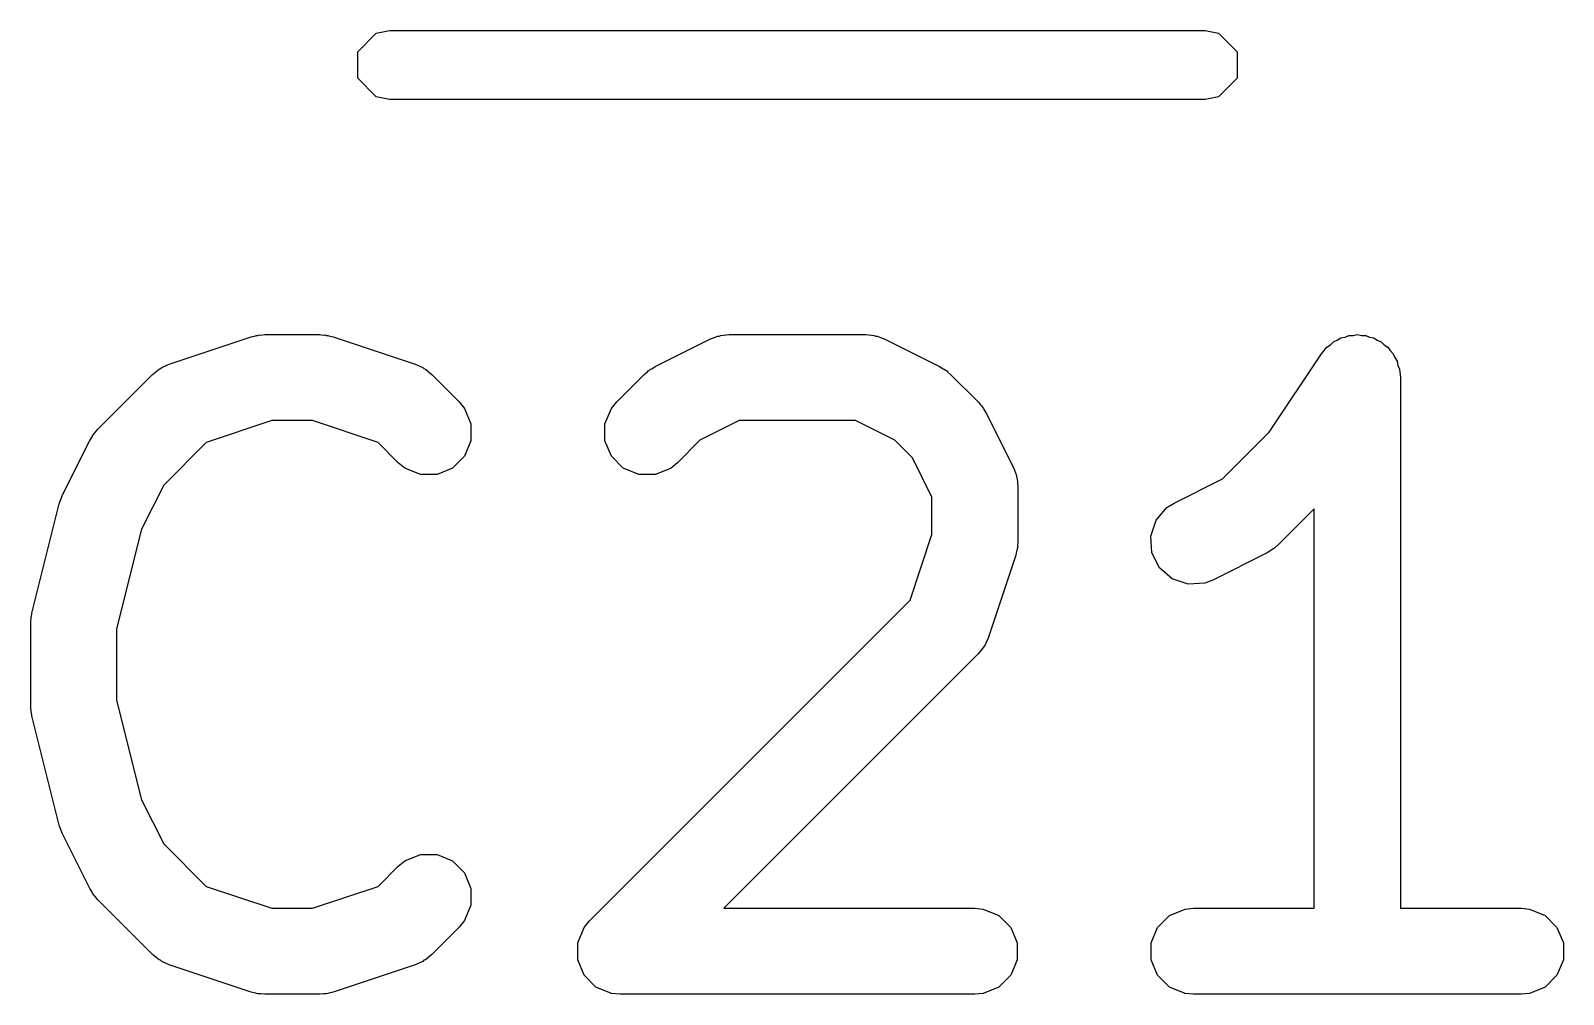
# Model space of a CAD drawing. Extents: x 1.07 to 8.07, y -3.47 to -0.77.
# Drawn here: x 3.973 to 4.0782, y -1.448 to -1.3819 of the extents above; entities that cross this region are included whole.
import ezdxf

# ---------------------------------------------------------------- set-up
doc = ezdxf.new("R2010")
doc.units = 0
doc.header["$MEASUREMENT"] = 0
doc.layers.add('BLACK', color=7, linetype='CONTINUOUS')

msp = doc.modelspace()

# ---------------------------------------------------------------- linework, layer by layer
at = {"layer": 'BLACK', "linetype": 'CONTINUOUS'}
for p, q in [((3.99541, -1.38335), (3.99668, -1.38207)), ((3.99668, -1.38207), (3.99759, -1.38189)), ((3.99759, -1.38189), (4.05359, -1.38189)), ((4.05359, -1.38189), (4.0545, -1.38207)), ((4.0545, -1.38207), (4.05577, -1.38335)), ((3.99541, -1.38516), (3.99541, -1.38335)), ((4.05577, -1.38335), (4.05577, -1.38516)), ((3.99668, -1.38643), (3.99541, -1.38516)), ((4.05577, -1.38516), (4.0545, -1.38643)), ((3.99759, -1.38661), (3.99668, -1.38643)), ((4.05359, -1.38661), (3.99759, -1.38661)), ((4.0545, -1.38643), (4.05359, -1.38661)), ((3.98247, -1.40478), (3.9881, -1.4029)), ((3.9881, -1.4029), (3.98838, -1.40284)), ((3.98838, -1.40284), (3.98846, -1.40281)), ((3.98846, -1.40281), (3.98856, -1.4028)), ((3.98856, -1.4028), (3.98866, -1.40277)), ((3.98866, -1.40277), (3.98874, -1.40278)), ((3.98874, -1.40278), (3.98903, -1.40275)), ((3.98903, -1.40275), (3.99278, -1.40275)), ((3.99278, -1.40275), (3.99307, -1.40278)), ((3.99307, -1.40278), (3.99315, -1.40277)), ((3.99315, -1.40277), (3.99325, -1.4028)), ((3.99325, -1.4028), (3.99336, -1.40281)), ((3.99336, -1.40281), (3.99343, -1.40284)), ((3.99343, -1.40284), (3.99372, -1.4029)), ((3.99372, -1.4029), (3.99934, -1.40478)), ((4.01583, -1.40494), (4.01958, -1.40306)), ((4.01958, -1.40306), (4.02012, -1.40285)), ((4.02012, -1.40285), (4.02023, -1.40285)), ((4.02023, -1.40285), (4.02033, -1.40281)), ((4.02033, -1.40281), (4.0209, -1.40275)), ((4.0209, -1.40275), (4.03028, -1.40275)), ((4.03028, -1.40275), (4.03085, -1.40281)), ((4.03085, -1.40281), (4.03095, -1.40285)), ((4.03095, -1.40285), (4.03106, -1.40285)), ((4.03106, -1.40285), (4.0316, -1.40306)), ((4.0316, -1.40306), (4.03535, -1.40494)), ((4.06193, -1.40362), (4.06218, -1.40345)), ((4.06218, -1.40345), (4.06238, -1.40325)), ((4.06238, -1.40325), (4.06265, -1.40314)), ((4.06265, -1.40314), (4.06289, -1.40297)), ((4.06289, -1.40297), (4.06318, -1.40292)), ((4.06318, -1.40292), (4.06345, -1.40281)), ((4.06345, -1.40281), (4.06374, -1.40281)), ((4.06374, -1.40281), (4.06402, -1.40275)), ((4.06402, -1.40275), (4.06431, -1.40281)), ((4.06431, -1.40281), (4.0646, -1.40281)), ((4.0646, -1.40281), (4.06487, -1.40292)), ((4.06487, -1.40292), (4.06515, -1.40297)), ((4.06515, -1.40297), (4.06539, -1.40313)), ((4.06539, -1.40313), (4.06566, -1.40325)), ((4.06566, -1.40325), (4.06587, -1.40345)), ((4.06587, -1.40345), (4.06611, -1.40361)), ((4.05798, -1.40944), (4.06157, -1.40406)), ((4.06157, -1.40406), (4.06193, -1.40362)), ((4.06157, -1.40406), (4.06157, -1.40406)), ((4.06157, -1.40406), (4.06157, -1.40406)), ((4.06157, -1.40406), (4.06157, -1.40406)), ((4.06611, -1.40361), (4.06627, -1.40385)), ((4.06627, -1.40385), (4.06648, -1.40406)), ((4.06648, -1.40406), (4.06659, -1.40433)), ((4.06659, -1.40433), (4.06675, -1.40457)), ((4.06675, -1.40457), (4.06681, -1.40486)), ((3.97757, -1.40924), (3.98132, -1.40549)), ((3.98132, -1.40549), (3.98177, -1.40512)), ((3.98177, -1.40512), (3.98187, -1.40508)), ((3.98187, -1.40508), (3.98195, -1.40501)), ((3.98195, -1.40501), (3.98247, -1.40478)), ((3.99934, -1.40478), (3.99987, -1.40501)), ((3.99987, -1.40501), (3.99995, -1.40508)), ((3.99995, -1.40508), (4.00005, -1.40512)), ((4.00005, -1.40512), (4.00049, -1.40549)), ((4.00049, -1.40549), (4.00237, -1.40736)), ((4.01319, -1.40736), (4.01507, -1.40549)), ((4.01507, -1.40549), (4.01529, -1.4053)), ((4.01529, -1.4053), (4.01534, -1.40524)), ((4.01534, -1.40524), (4.01543, -1.40519)), ((4.01543, -1.40519), (4.01551, -1.40512)), ((4.01551, -1.40512), (4.01559, -1.40509)), ((4.01559, -1.40509), (4.01583, -1.40494)), ((4.03535, -1.40494), (4.0356, -1.40509)), ((4.0356, -1.40509), (4.03567, -1.40512)), ((4.03567, -1.40512), (4.03575, -1.40519)), ((4.03575, -1.40519), (4.03584, -1.40524)), ((4.03584, -1.40524), (4.03589, -1.4053)), ((4.03589, -1.4053), (4.03611, -1.40549)), ((4.03611, -1.40549), (4.03799, -1.40736)), ((4.06681, -1.40486), (4.06692, -1.40513)), ((4.06692, -1.40513), (4.06698, -1.4057)), ((4.06698, -1.4057), (4.06698, -1.4057)), ((4.06698, -1.4057), (4.06698, -1.4057)), ((4.06698, -1.4057), (4.06698, -1.4057)), ((4.06698, -1.4057), (4.06698, -1.44212)), ((4.00237, -1.40736), (4.00274, -1.40781)), ((4.01282, -1.40781), (4.01319, -1.40736)), ((4.03799, -1.40736), (4.03818, -1.40759)), ((4.03818, -1.40759), (4.03823, -1.40764)), ((4.03823, -1.40764), (4.03829, -1.40773)), ((3.98951, -1.40865), (3.985, -1.41016)), ((3.9923, -1.40865), (3.98951, -1.40865)), ((3.99681, -1.41016), (3.9923, -1.40865)), ((4.00274, -1.40781), (4.00318, -1.40888)), ((4.01238, -1.40888), (4.01282, -1.40781)), ((4.0216, -1.40865), (4.0189, -1.41)), ((4.02958, -1.40865), (4.0216, -1.40865)), ((4.03228, -1.41), (4.02958, -1.40865)), ((4.03829, -1.40773), (4.03836, -1.40781)), ((4.03836, -1.40781), (4.03839, -1.40788)), ((4.03839, -1.40788), (4.03854, -1.40813)), ((4.03854, -1.40813), (4.04042, -1.41188)), ((3.97702, -1.41001), (3.97717, -1.40976)), ((3.97717, -1.40976), (3.9772, -1.40969)), ((3.9772, -1.40969), (3.97727, -1.4096)), ((3.97727, -1.4096), (3.97733, -1.40952)), ((3.97733, -1.40952), (3.97739, -1.40946)), ((3.97739, -1.40946), (3.97757, -1.40924)), ((4.00318, -1.40888), (4.00318, -1.41003)), ((4.01238, -1.41003), (4.01238, -1.40888)), ((4.05478, -1.41265), (4.05798, -1.40944)), ((3.97514, -1.41375), (3.97702, -1.41001)), ((3.985, -1.41016), (3.98209, -1.41307)), ((3.99819, -1.41154), (3.99681, -1.41016)), ((4.00318, -1.41003), (4.00274, -1.41109)), ((4.01282, -1.41109), (4.01238, -1.41003)), ((4.0189, -1.41), (4.01737, -1.41154)), ((4.03348, -1.4112), (4.03228, -1.41)), ((3.99864, -1.41191), (3.99819, -1.41154)), ((3.99971, -1.41235), (3.99864, -1.41191)), ((4.00192, -1.41191), (4.00086, -1.41235)), ((4.00274, -1.41109), (4.00192, -1.41191)), ((4.01364, -1.41191), (4.01282, -1.41109)), ((4.0147, -1.41235), (4.01364, -1.41191)), ((4.01692, -1.41191), (4.01586, -1.41235)), ((4.01737, -1.41154), (4.01692, -1.41191)), ((4.03482, -1.4139), (4.03348, -1.4112)), ((4.04042, -1.41188), (4.04062, -1.41242)), ((4.00086, -1.41235), (3.99971, -1.41235)), ((4.01586, -1.41235), (4.0147, -1.41235)), ((4.04062, -1.41242), (4.04063, -1.41253)), ((4.04063, -1.41253), (4.04067, -1.41262)), ((4.04067, -1.41262), (4.04073, -1.4132)), ((4.05145, -1.41431), (4.05478, -1.41265)), ((3.97503, -1.41406), (3.97511, -1.41381)), ((3.97511, -1.41381), (3.97513, -1.4138)), ((3.97513, -1.4138), (3.97514, -1.41375)), ((3.98209, -1.41307), (3.98057, -1.41611)), ((4.03482, -1.41647), (4.03482, -1.4139)), ((4.04073, -1.4132), (4.04073, -1.41695)), ((3.97304, -1.42186), (3.97492, -1.41436)), ((3.97492, -1.41436), (3.97493, -1.41432)), ((3.97493, -1.41432), (3.97494, -1.4143)), ((3.97494, -1.4143), (3.97503, -1.41406)), ((4.05021, -1.41549), (4.05096, -1.41462)), ((4.05096, -1.41462), (4.05145, -1.41431)), ((4.06107, -1.4147), (4.05861, -1.41716)), ((4.06107, -1.44212), (4.06107, -1.4147)), ((3.98057, -1.41611), (3.97886, -1.42294)), ((4.04985, -1.41658), (4.05021, -1.41549)), ((4.03332, -1.42098), (4.03482, -1.41647)), ((4.04073, -1.41695), (4.0407, -1.41724)), ((4.04993, -1.41773), (4.04985, -1.41658)), ((4.05861, -1.41716), (4.05839, -1.41735)), ((4.04058, -1.41788), (4.0387, -1.42351)), ((4.04064, -1.4176), (4.04058, -1.41788)), ((4.04067, -1.41753), (4.04064, -1.4176)), ((4.04068, -1.41742), (4.04067, -1.41753)), ((4.04071, -1.41732), (4.04068, -1.41742)), ((4.0407, -1.41724), (4.04071, -1.41732)), ((4.05044, -1.41876), (4.04993, -1.41773)), ((4.05784, -1.41772), (4.0541, -1.41959)), ((4.05809, -1.41756), (4.05784, -1.41772)), ((4.05816, -1.41753), (4.05809, -1.41756)), ((4.05825, -1.41746), (4.05816, -1.41753)), ((4.05833, -1.41741), (4.05825, -1.41746)), ((4.05839, -1.41735), (4.05833, -1.41741)), ((4.05131, -1.41952), (4.05044, -1.41876)), ((4.05241, -1.41988), (4.05131, -1.41952)), ((4.05355, -1.4198), (4.05241, -1.41988)), ((4.0541, -1.41959), (4.05355, -1.4198)), ((4.01132, -1.44298), (4.03332, -1.42098)), ((3.97296, -1.42243), (3.97299, -1.42222)), ((3.97297, -1.42247), (3.97296, -1.42243)), ((3.97299, -1.42222), (3.97301, -1.422)), ((3.97301, -1.422), (3.97303, -1.42196)), ((3.97303, -1.42196), (3.97304, -1.42186)), ((3.97296, -1.42257), (3.97297, -1.42247)), ((3.97296, -1.4282), (3.97296, -1.42257)), ((3.97886, -1.42294), (3.97886, -1.42784)), ((4.0387, -1.42351), (4.03847, -1.42404)), ((4.03836, -1.42421), (4.03799, -1.42466)), ((4.0384, -1.42412), (4.03836, -1.42421)), ((4.03847, -1.42404), (4.0384, -1.42412)), ((4.03799, -1.42466), (4.02053, -1.44212)), ((3.97297, -1.4283), (3.97296, -1.4282)), ((3.97296, -1.42834), (3.97297, -1.4283)), ((3.97299, -1.42856), (3.97296, -1.42834)), ((3.97301, -1.42877), (3.97299, -1.42856)), ((3.97886, -1.42784), (3.98057, -1.43467)), ((3.97303, -1.42881), (3.97301, -1.42877)), ((3.97304, -1.42891), (3.97303, -1.42881)), ((3.97492, -1.43641), (3.97304, -1.42891)), ((3.98057, -1.43467), (3.98209, -1.4377)), ((3.97493, -1.43646), (3.97492, -1.43641)), ((3.97494, -1.43648), (3.97493, -1.43646)), ((3.97503, -1.43672), (3.97494, -1.43648)), ((3.97511, -1.43696), (3.97503, -1.43672)), ((3.97513, -1.43698), (3.97511, -1.43696)), ((3.97514, -1.43702), (3.97513, -1.43698)), ((3.97702, -1.44077), (3.97514, -1.43702)), ((3.98209, -1.4377), (3.985, -1.44062)), ((3.99681, -1.44062), (3.99819, -1.43923)), ((3.99819, -1.43923), (3.99864, -1.43887)), ((3.99864, -1.43887), (3.99971, -1.43843)), ((3.99971, -1.43843), (4.00086, -1.43843)), ((4.00086, -1.43843), (4.00192, -1.43887)), ((4.00192, -1.43887), (4.00274, -1.43968)), ((4.00274, -1.43968), (4.00318, -1.44075)), ((3.97717, -1.44102), (3.97702, -1.44077)), ((3.9772, -1.44109), (3.97717, -1.44102)), ((3.97727, -1.44117), (3.9772, -1.44109)), ((3.97733, -1.44126), (3.97727, -1.44117)), ((3.97739, -1.44131), (3.97733, -1.44126)), ((3.97757, -1.44154), (3.97739, -1.44131)), ((3.985, -1.44062), (3.98951, -1.44212)), ((3.9923, -1.44212), (3.99681, -1.44062)), ((4.00318, -1.44075), (4.00318, -1.4419)), ((3.98132, -1.44528), (3.97757, -1.44154)), ((3.98951, -1.44212), (3.9923, -1.44212)), ((4.00318, -1.4419), (4.00274, -1.44296)), ((4.02053, -1.44212), (4.03778, -1.44212)), ((4.03778, -1.44212), (4.03835, -1.44218)), ((4.03835, -1.44218), (4.03942, -1.44262)), ((4.05113, -1.44262), (4.0522, -1.44218)), ((4.0522, -1.44218), (4.05277, -1.44212)), ((4.05277, -1.44212), (4.06107, -1.44212)), ((4.06698, -1.44212), (4.07527, -1.44212)), ((4.07527, -1.44212), (4.07585, -1.44218)), ((4.07585, -1.44218), (4.07691, -1.44262)), ((4.00237, -1.44341), (4.00049, -1.44528)), ((4.00274, -1.44296), (4.00237, -1.44341)), ((4.01051, -1.4445), (4.01095, -1.44343)), ((4.01095, -1.44343), (4.01132, -1.44298)), ((4.03942, -1.44262), (4.04023, -1.44343)), ((4.04023, -1.44343), (4.04067, -1.4445)), ((4.04988, -1.4445), (4.05032, -1.44343)), ((4.05032, -1.44343), (4.05113, -1.44262)), ((4.07691, -1.44262), (4.07773, -1.44343)), ((4.07773, -1.44343), (4.07817, -1.4445)), ((4.01051, -1.44565), (4.01051, -1.4445)), ((4.04067, -1.4445), (4.04067, -1.44565)), ((4.04988, -1.44565), (4.04988, -1.4445)), ((4.07817, -1.4445), (4.07817, -1.44565)), ((3.98177, -1.44565), (3.98132, -1.44528)), ((4.00049, -1.44528), (4.00005, -1.44565)), ((3.98187, -1.44569), (3.98177, -1.44565)), ((3.98195, -1.44576), (3.98187, -1.44569)), ((3.98247, -1.446), (3.98195, -1.44576)), ((3.9881, -1.44787), (3.98247, -1.446)), ((3.99934, -1.446), (3.99372, -1.44787)), ((3.99987, -1.44576), (3.99934, -1.446)), ((3.99995, -1.44569), (3.99987, -1.44576)), ((4.00005, -1.44565), (3.99995, -1.44569)), ((4.01095, -1.44671), (4.01051, -1.44565)), ((4.04067, -1.44565), (4.04023, -1.44671)), ((4.05032, -1.44671), (4.04988, -1.44565)), ((4.07817, -1.44565), (4.07773, -1.44671)), ((4.01176, -1.44753), (4.01095, -1.44671)), ((4.01283, -1.44797), (4.01176, -1.44753)), ((4.03942, -1.44753), (4.03835, -1.44797)), ((4.04023, -1.44671), (4.03942, -1.44753)), ((4.05113, -1.44753), (4.05032, -1.44671)), ((4.0522, -1.44797), (4.05113, -1.44753)), ((4.07691, -1.44753), (4.07585, -1.44797)), ((4.07773, -1.44671), (4.07691, -1.44753)), ((3.98838, -1.44794), (3.9881, -1.44787)), ((3.98846, -1.44797), (3.98838, -1.44794)), ((3.98856, -1.44798), (3.98846, -1.44797)), ((3.98866, -1.448), (3.98856, -1.44798)), ((3.98874, -1.448), (3.98866, -1.448)), ((3.98903, -1.44802), (3.98874, -1.448)), ((3.99278, -1.44802), (3.98903, -1.44802)), ((3.99307, -1.448), (3.99278, -1.44802)), ((3.99315, -1.448), (3.99307, -1.448)), ((3.99325, -1.44798), (3.99315, -1.448)), ((3.99336, -1.44797), (3.99325, -1.44798)), ((3.99343, -1.44794), (3.99336, -1.44797)), ((3.99372, -1.44787), (3.99343, -1.44794)), ((4.0134, -1.44802), (4.01283, -1.44797)), ((4.03778, -1.44802), (4.0134, -1.44802)), ((4.03835, -1.44797), (4.03778, -1.44802)), ((4.05277, -1.44802), (4.0522, -1.44797)), ((4.07527, -1.44802), (4.05277, -1.44802)), ((4.07585, -1.44797), (4.07527, -1.44802))]:
    msp.add_line(p, q, dxfattribs=at)

doc.saveas('drawing.dxf')
